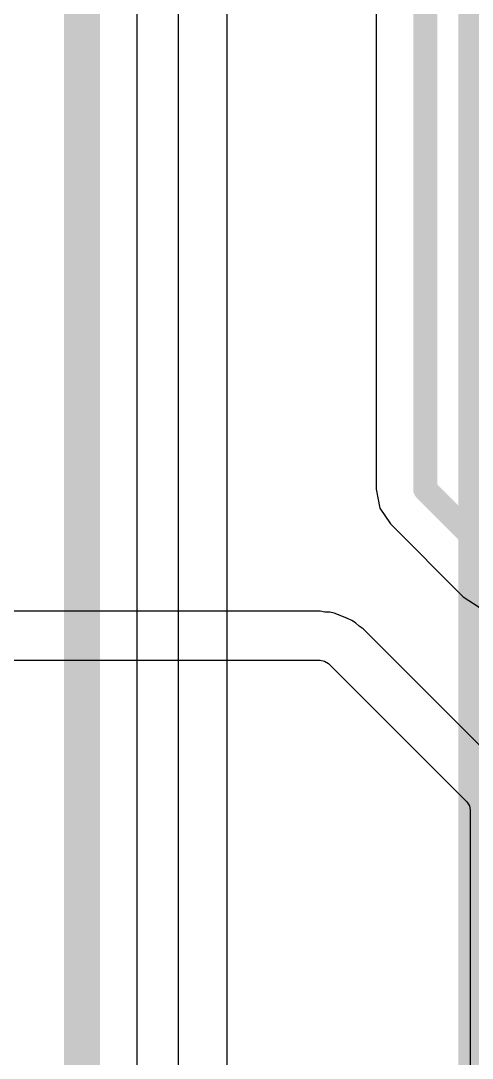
# Model space of a CAD drawing. Header units: inches. Extents: x 0 to 198, y 0 to 199.
# Drawn here: x 1.0845 to 1.2722, y 2.8714 to 3.3031 of the extents above; entities that cross this region are included whole.
import ezdxf

# ---------------------------------------------------------------- set-up
doc = ezdxf.new("R2010")
doc.units = ezdxf.units.IN
doc.header["$MEASUREMENT"] = 0
for name, color, linetype in [('Bottom Layer', 5, 'Continuous'), ('Layer 2', 76, 'Continuous'), ('Top Layer', 1, 'Continuous'), ('Top Overlay', 2, 'Continuous')]:
    doc.layers.add(name, color=color, linetype=linetype)

# ---------------------------------------------------------------- blocks, each defined once
blk = doc.blocks.new('BH_18650_B1BA002_19')
at = {"layer": 'Top Overlay'}
blk.add_lwpolyline([(0.25002, -1.5175, 0.01, 0.01, 0), (0.25002, 1.5175, 0.01, 0.01, 0)], format="xyseb", dxfattribs=at)

msp = doc.modelspace()

# ---------------------------------------------------------------- linework, layer by layer
at = {"layer": 'Bottom Layer'}
msp.add_line((1.13294, 2.21904), (1.13294, 3.4002), dxfattribs=at)
msp.add_lwpolyline([(1.11, 2.20954, 0.015, 0.015, 0), (1.11, 3.4002, 0.015, 0.015, 0)], format="xyseb", dxfattribs=at)
at = {"layer": 'Layer 2'}
for p, q in [((1.15, 3.66799), (1.15, 2.46023)), ((1.17039, 2.465), (1.17039, 3.66799))]:
    msp.add_line(p, q, dxfattribs=at)
at = {"layer": 'Top Layer'}
for p, q in [((1.23229, 3.71426), (1.23229, 3.10814)), ((1.23229, 3.10814), (1.23384, 3.10033)), ((1.23384, 3.10033), (1.23826, 3.09372)), ((1.23826, 3.09372), (1.26853, 3.06344)), ((1.26853, 3.06344), (1.27515, 3.05902)), ((1.20899, 3.05739), (0.31268, 3.05739)), ((1.21096, 3.057), (1.20899, 3.05739)), ((1.21297, 3.057), (1.21096, 3.057)), ((1.21483, 3.05663), (1.21297, 3.057)), ((1.21668, 3.05586), (1.21483, 3.05663)), ((1.2168, 3.05584), (1.21668, 3.05586)), ((1.21689, 3.05577), (1.2168, 3.05584)), ((1.22011, 3.05444), (1.21689, 3.05577)), ((1.22022, 3.05442), (1.22011, 3.05444)), ((1.22032, 3.05435), (1.22022, 3.05442)), ((1.22218, 3.05359), (1.22032, 3.05435)), ((1.22375, 3.05254), (1.22218, 3.05359)), ((1.22218, 3.05359), (1.22218, 3.05359)), ((1.22517, 3.05111), (1.22375, 3.05254)), ((1.22684, 3.05), (1.22517, 3.05111)), ((1.28439, 2.99244), (1.22684, 3.05)), ((0.30619, 3.037), (1.20899, 3.037)), ((1.20899, 3.037), (1.21085, 3.03663)), ((1.21085, 3.03663), (1.21242, 3.03558)), ((1.21242, 3.03558), (1.26998, 2.97802)), ((1.26998, 2.97802), (1.27103, 2.97645)), ((1.27103, 2.97645), (1.2714, 2.9746)), ((1.2714, 2.9746), (1.2714, 1.53732))]:
    msp.add_line(p, q, dxfattribs=at)
for points in [[(1.25268, 3.10814, 0.01, 0.01, 0), (1.25268, 3.723, 0.01, 0.01, 0)], [(1.25268, 3.10814, 0.01, 0.01, 0), (1.28295, 3.07786, 0.01, 0.01, 0)]]:
    msp.add_lwpolyline(points, format="xyseb", dxfattribs=at)
msp.add_lwpolyline([(1.25018, 3.10814, 0.005, 0.005, 1), (1.25518, 3.10814, 0.005, 0.005, 1)], format="xyseb", close=True, dxfattribs=at)
msp.add_lwpolyline([(1.25018, 3.10814, 0.005, 0.005, 1), (1.25518, 3.10814, 0.005, 0.005, 1)], format="xyseb", close=True, dxfattribs=at)

# ---------------------------------------------------------------- block references
msp.add_blockref('BH_18650_B1BA002_19', (1.02138, 2.36441))

doc.saveas('drawing.dxf')
